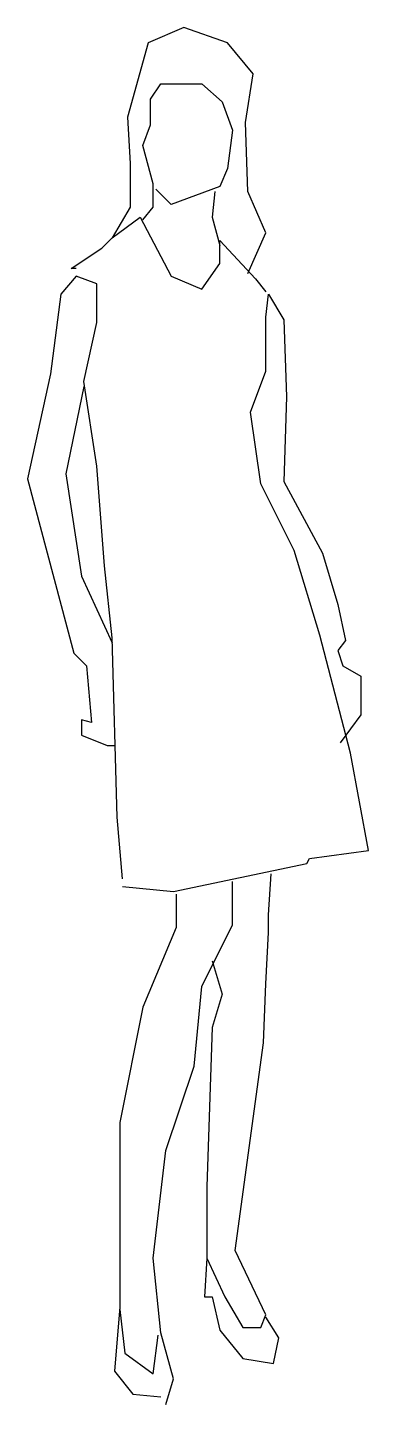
# Model space of a CAD drawing. Extents: x -16.16 to -15.77, y -0.02 to 1.54.
import ezdxf

# ---------------------------------------------------------------- set-up
doc = ezdxf.new("R2010")
doc.units = 0
doc.header["$MEASUREMENT"] = 0
doc.layers.get('0').update_dxf_attribs({"linetype": 'CONTINUOUS'})

msp = doc.modelspace()

# ---------------------------------------------------------------- linework, layer by layer
for p, q in [((-15.9813, 1.5447), (-16.0221, 1.5272)), ((-15.9317, 1.5272), (-15.9813, 1.5447)), ((-16.0221, 1.5272), (-16.0455, 1.4427)), ((-15.9026, 1.4922), (-15.9317, 1.5272)), ((-15.9113, 1.4368), (-15.9026, 1.4922)), ((-16.0192, 1.4631), (-16.0076, 1.4806)), ((-16.0076, 1.4806), (-15.9609, 1.4806)), ((-15.9609, 1.4806), (-15.9376, 1.4602)), ((-16.0192, 1.4339), (-16.0192, 1.4631)), ((-15.9376, 1.4602), (-15.9259, 1.4281)), ((-16.0455, 1.4427), (-16.0426, 1.3902)), ((-16.028, 1.4106), (-16.0192, 1.4339)), ((-15.9259, 1.4281), (-15.9317, 1.3843)), ((-15.9084, 1.3581), (-15.9113, 1.4368)), ((-16.0163, 1.3668), (-16.028, 1.4106)), ((-16.0426, 1.3902), (-16.0426, 1.3406)), ((-15.9317, 1.3843), (-15.9405, 1.3639)), ((-16.0163, 1.3406), (-16.0163, 1.3668)), ((-15.9405, 1.3639), (-15.9959, 1.3435)), ((-15.9959, 1.3435), (-16.0134, 1.361)), ((-15.9463, 1.3581), (-15.9492, 1.3289)), ((-15.888, 1.3114), (-15.9084, 1.3581)), ((-16.0426, 1.3406), (-16.063, 1.3056)), ((-16.028, 1.326), (-16.0163, 1.3406)), ((-16.063, 1.3056), (-16.0309, 1.3289)), ((-16.0309, 1.3289), (-15.9959, 1.2619)), ((-15.9492, 1.3289), (-15.9405, 1.2968)), ((-16.0746, 1.2939), (-16.063, 1.3056)), ((-15.9405, 1.2764), (-15.9405, 1.3027)), ((-15.9405, 1.3027), (-15.8997, 1.2589)), ((-15.9084, 1.2648), (-15.888, 1.3114)), ((-16.1096, 1.2706), (-16.0746, 1.2939)), ((-16.1038, 1.2706), (-16.1096, 1.2706)), ((-15.9609, 1.2473), (-15.9405, 1.2764)), ((-16.1038, 1.2619), (-16.1213, 1.2414)), ((-16.0805, 1.2531), (-16.1038, 1.2619)), ((-16.0805, 1.2094), (-16.0805, 1.2531)), ((-15.9959, 1.2619), (-15.9609, 1.2473)), ((-15.8997, 1.2589), (-15.888, 1.2443)), ((-16.1213, 1.2414), (-16.133, 1.151)), ((-15.888, 1.2152), (-15.8851, 1.2414)), ((-15.8851, 1.2414), (-15.8676, 1.2123)), ((-16.0951, 1.1423), (-16.0805, 1.2094)), ((-15.888, 1.1539), (-15.888, 1.2152)), ((-15.8676, 1.2123), (-15.8647, 1.1248)), ((-16.133, 1.151), (-16.1592, 1.0315)), ((-15.9055, 1.1073), (-15.888, 1.1539)), ((-16.0951, 1.1364), (-16.1155, 1.0373)), ((-16.0805, 1.046), (-16.0951, 1.1423)), ((-15.8647, 1.1248), (-15.8676, 1.0285)), ((-15.8938, 1.0256), (-15.9055, 1.1073)), ((-16.1155, 1.0373), (-16.098, 0.9206)), ((-16.0717, 0.9323), (-16.0805, 1.046)), ((-16.1592, 1.0315), (-16.1067, 0.8331)), ((-15.8559, 0.9498), (-15.8938, 1.0256)), ((-15.8676, 1.0285), (-15.8238, 0.9469)), ((-15.8267, 0.8536), (-15.8559, 0.9498)), ((-15.8238, 0.9469), (-15.8063, 0.8886)), ((-16.063, 0.8506), (-16.0717, 0.9323)), ((-16.098, 0.9206), (-16.063, 0.8448)), ((-15.8063, 0.8886), (-15.7976, 0.8477)), ((-16.0571, 0.6465), (-16.063, 0.8506)), ((-15.7917, 0.7194), (-15.8267, 0.8536)), ((-15.7976, 0.8477), (-15.8063, 0.8361)), ((-16.1067, 0.8331), (-16.0921, 0.8186)), ((-15.8063, 0.8361), (-15.8005, 0.8186)), ((-16.0921, 0.8186), (-16.0863, 0.7544)), ((-15.8005, 0.8186), (-15.7801, 0.8069)), ((-15.7801, 0.8069), (-15.7801, 0.7632)), ((-16.098, 0.7573), (-16.098, 0.7398)), ((-16.0863, 0.7544), (-16.098, 0.7573)), ((-15.7801, 0.7632), (-15.8034, 0.7311)), ((-16.098, 0.7398), (-16.0688, 0.7282)), ((-16.0688, 0.7282), (-16.0601, 0.7282)), ((-15.7713, 0.6086), (-15.7917, 0.7194)), ((-16.0513, 0.5765), (-16.0571, 0.6465)), ((-15.8413, 0.594), (-15.8384, 0.5998)), ((-15.8384, 0.5998), (-15.7713, 0.6086)), ((-15.993, 0.5619), (-15.8413, 0.594)), ((-15.8851, 0.5357), (-15.8822, 0.5823)), ((-16.0513, 0.5678), (-15.993, 0.5619)), ((-15.9259, 0.524), (-15.9259, 0.5736)), ((-15.9901, 0.559), (-15.9901, 0.5415)), ((-15.9901, 0.5415), (-15.9901, 0.5211)), ((-15.8851, 0.5153), (-15.8851, 0.5357)), ((-15.9901, 0.5211), (-16.028, 0.4307)), ((-15.9609, 0.454), (-15.9259, 0.524)), ((-15.888, 0.4569), (-15.8851, 0.5153)), ((-15.9492, 0.4832), (-15.9376, 0.4453)), ((-15.8909, 0.3899), (-15.888, 0.4569)), ((-15.9696, 0.3636), (-15.9609, 0.454)), ((-15.9376, 0.4453), (-15.9492, 0.4074)), ((-16.028, 0.4307), (-16.0542, 0.2994)), ((-15.9492, 0.4074), (-15.9551, 0.2265)), ((-15.923, 0.1536), (-15.8909, 0.3899)), ((-16.0017, 0.2674), (-15.9696, 0.3636)), ((-16.0542, 0.2994), (-16.0542, 0.1945)), ((-16.0163, 0.1449), (-16.0017, 0.2674)), ((-15.9551, 0.2265), (-15.9551, 0.1449)), ((-16.0542, 0.1945), (-16.0542, 0.1216)), ((-16.0076, 0.0603), (-16.0163, 0.1449)), ((-15.9551, 0.1449), (-15.958, 0.1011)), ((-15.9551, 0.1449), (-15.9346, 0.1011)), ((-15.888, 0.0807), (-15.923, 0.1536)), ((-16.0542, 0.1216), (-16.0542, 0.0895)), ((-15.958, 0.1011), (-15.9492, 0.1011)), ((-15.9492, 0.1011), (-15.9405, 0.0632)), ((-15.9346, 0.1011), (-15.9142, 0.0661)), ((-16.0542, 0.0895), (-16.0601, 0.0166)), ((-16.0542, 0.0866), (-16.0484, 0.037)), ((-15.8938, 0.0661), (-15.888, 0.0807)), ((-15.9405, 0.0632), (-15.9142, 0.0311)), ((-15.9142, 0.0661), (-15.8938, 0.0661)), ((-15.8734, 0.0545), (-15.888, 0.0778)), ((-16.0163, 0.0136), (-16.0105, 0.0574)), ((-15.993, 0.0078), (-16.0076, 0.0603)), ((-15.8792, 0.0253), (-15.8734, 0.0545)), ((-16.0484, 0.037), (-16.0163, 0.0136)), ((-16.0601, 0.0166), (-16.0396, -0.0097)), ((-15.9142, 0.0311), (-15.8792, 0.0253)), ((-16.0017, -0.0214), (-15.993, 0.0078)), ((-16.0396, -0.0097), (-16.0076, -0.0126))]:
    msp.add_line(p, q)

doc.saveas('drawing.dxf')
